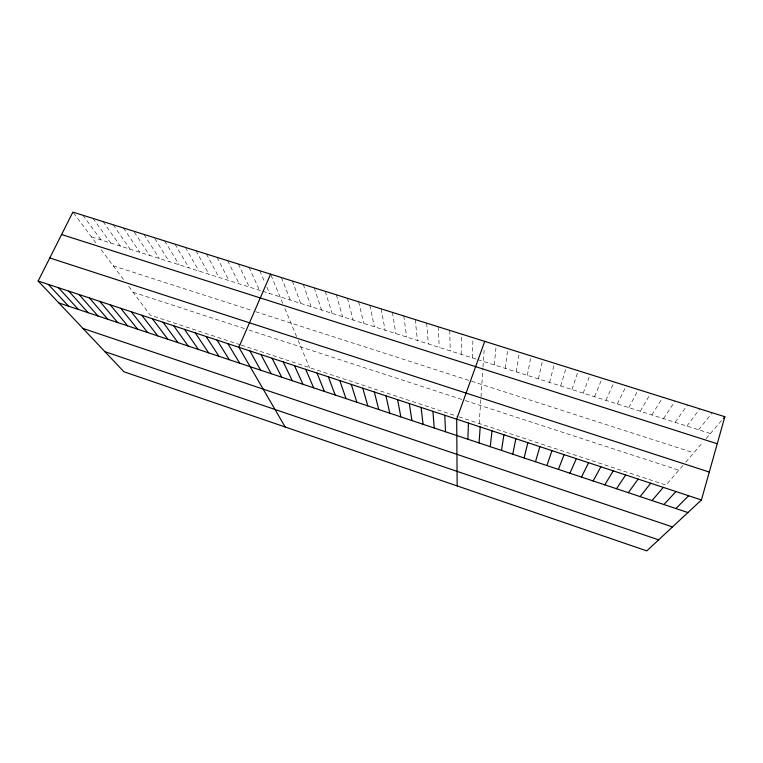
<?xml version="1.0" encoding="UTF-8"?>
<svg xmlns="http://www.w3.org/2000/svg" width="763" height="763" viewBox="0 0 763 763"><rect width="100%" height="100%" fill="white"/><g stroke="black" fill="none" stroke-linecap="round" stroke-linejoin="round"><path stroke-width="0.57" stroke-dasharray="3.81 2.86" d="M461.224 354.366L461.348 334.032M472.278 357.885L473.012 337.685M479.202 423.522L480.795 399.783M480.995 396.846L482.912 368.329M482.989 367.194L484.257 348.443M494.29 364.876L496.246 344.981M505.249 368.357L507.815 348.605M516.246 371.848L519.422 352.258M527.3 375.358L531.096 355.92M538.392 378.887L542.808 359.592M549.522 382.416L554.577 363.283M560.71 385.973L566.394 366.993M571.935 389.54L578.259 370.723M583.218 393.117L590.18 374.461M594.539 396.722L602.16 378.219M605.908 400.327L614.186 381.996M617.324 403.961L626.261 385.782M628.788 407.595L638.402 389.588M640.3 411.257L650.581 393.412M651.86 414.929L662.828 397.256M663.476 418.62L675.121 401.119M675.131 422.32L687.473 404.991M686.843 426.04L699.871 408.882M698.593 429.769L712.337 412.793M682.933 465.468L666.061 485.087L458.782 416.789M685.737 462.206L703.009 442.12M706.042 438.591L721.808 420.26M91.522 236.931L261.547 290.941M262.577 291.266L476.722 359.297M477.829 359.65L710.401 433.527M113.229 265.829L252.496 310.684M255.681 311.714L693.805 452.821M133.058 292.239L246.707 329.292M248.948 330.026L464.171 400.203M465.258 400.556L678.86 470.208M240.183 344.762L150.244 315.129L127.631 285.009M241.242 345.105L457.771 416.455M73.582 213.03L96.72 243.845M101.155 249.749L124.14 280.364M82.909 215.261L101.097 239.973M92.981 218.418L110.711 243.025M103.091 221.594L120.363 246.096M113.239 224.78L130.053 249.177M123.425 227.975L139.782 252.257M134.288 232.152L149.538 255.367M143.93 234.413L159.343 258.476M154.87 238.647L169.186 261.604M164.598 240.898L179.067 264.742M175.004 244.16L188.976 267.889M185.447 247.441L198.933 271.056M195.938 250.731L208.928 274.232M206.468 254.041L218.962 277.417M217.035 257.35L229.043 280.612M227.66 260.688L239.153 283.826M238.323 264.036L249.31 287.05M249.034 267.393L259.506 290.293M259.782 270.77L264.999 282.701M266.897 287.041L269.74 293.545M271.027 275.233L282.882 303.684M284.876 308.471L296.797 337.084M298.19 340.441L309.511 367.604M281.423 277.56L290.331 300.088M292.315 280.975L300.689 303.378M303.245 284.408L311.094 306.678M314.232 287.861L321.538 309.997M325.257 291.313L332.019 313.326M336.33 294.795L342.549 316.674M347.461 298.285L353.116 320.031M358.629 301.786L363.732 323.398M369.845 305.314L374.385 326.783M381.109 308.843L385.086 330.188M392.43 312.401L395.825 333.593M403.789 315.968L406.612 337.027M415.206 319.544L417.447 340.46M426.67 323.14L428.32 343.922M438.181 326.755L439.25 347.384M449.741 330.389L450.208 350.875"/><path stroke-width="1.14" d="M467.91 439.23L468.425 423.055M479.059 442.941L480.204 426.946M490.247 446.67L492.03 430.847M501.491 450.418L503.914 434.767M512.774 454.176L515.845 438.706M524.114 457.953L527.834 442.664M701.426 499.965L724.85 416.722L72.886 212.114L38.15 281.032L123.921 371.762L646.795 550.886L701.426 499.965L38.15 281.032M535.492 461.739L539.87 446.641M546.918 465.554L551.964 450.637M484.734 341.366L456.694 419.183L457.161 485.926M558.402 469.379L564.115 454.643M270.579 274.155L238.876 347.289L285.171 427.003M569.923 473.213L576.313 458.668M581.501 477.066L588.578 462.721M593.128 480.948L600.891 466.784M604.801 484.829L613.252 470.866M616.533 488.74L625.679 474.967M628.302 492.66L638.164 479.088M640.128 496.599L650.696 483.227M652.003 500.557L663.295 487.385M723.334 418.496L724.85 416.722M663.934 504.534L675.942 491.553M675.913 508.52L688.655 495.75M61.584 234.537L717.249 443.751M49.776 257.961L709.285 472.049M58.885 302.959L687.949 512.536M82.967 328.443L672.508 526.918M104.932 351.676L658.631 539.851M48.317 284.389L68.594 306.201M58.532 287.756L78.341 309.444M68.784 291.142L88.127 312.706M79.085 294.547L97.95 315.977M89.424 297.961L107.812 319.268M99.81 301.385L117.721 322.568M110.244 304.828L127.659 325.877M120.716 308.281L137.645 329.206M131.226 311.752L147.669 332.544M141.784 315.243L157.731 335.892M152.39 318.743L167.831 339.258M163.044 322.253L177.97 342.635M173.735 325.782L188.156 346.03M184.474 329.33L198.38 349.435M195.261 332.887L208.652 352.859M206.096 336.464L218.952 356.292M216.978 340.06L229.31 359.735M227.899 343.665L239.696 363.198M249.892 350.923L260.612 370.169M260.956 354.576L271.132 373.67M272.076 358.248L281.7 377.189M283.235 361.929L292.305 380.727M294.451 365.63L302.949 384.275M305.715 369.349L313.65 387.833M317.026 373.078L324.389 391.409M328.386 376.836L335.167 395.005M339.793 380.594L346.001 398.61M351.247 384.38L356.874 402.235M362.759 388.176L367.795 405.878M374.318 391.991L378.753 409.531M385.935 395.825L389.769 413.193M397.599 399.678L400.823 416.875M409.311 403.541L411.925 420.575M421.081 407.432L423.074 424.295M432.898 411.333L434.271 428.024M444.772 415.253L445.516 431.772"/></g></svg>
